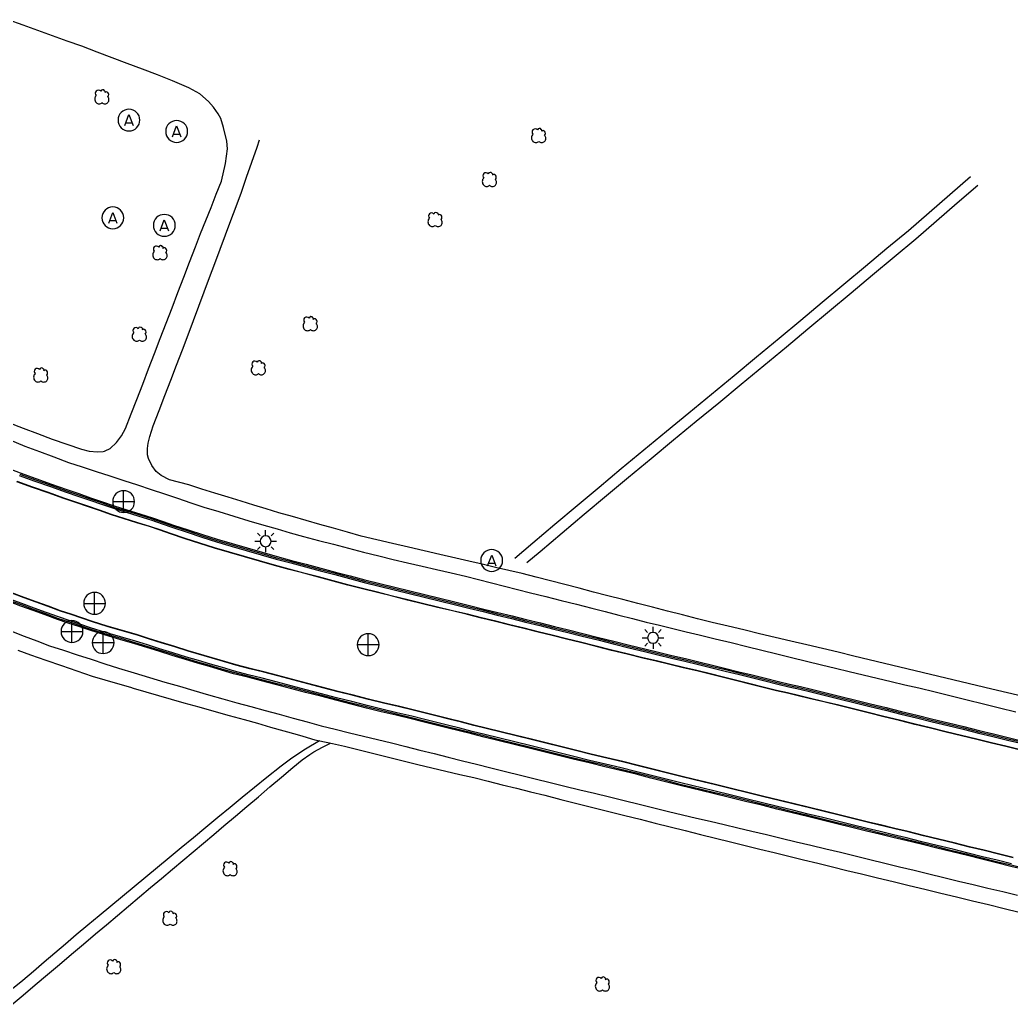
# Model space of a CAD drawing. Header units: feet. Extents: x 3174203 to 3175581, y 1715832 to 1717426.
# Drawn here: x 3174985.8 to 3175283.5, y 1717085.8 to 1717381.7 of the extents above; entities that cross this region are included whole.
import ezdxf

# ---------------------------------------------------------------- set-up
doc = ezdxf.new("R2010")
doc.units = ezdxf.units.FT
doc.header["$MEASUREMENT"] = 0
for name, color, linetype, lineweight in [('BACK_OF_CURB', 5, 'Continuous', 30), ('BOTTOM_OF_CURB', 3, 'Continuous', 30), ('CONCRETE', 204, 'Continuous', 30), ('FOOT_PATH', 2, 'Continuous', 30), ('GUTTER', 30, 'Continuous', 30), ('LIGHT_POLE', 5, 'Continuous', 30), ('MANHOLE', 30, 'Continuous', 30), ('MISCE_SYMBOL', 6, 'Continuous', 30), ('SINGLE_TREE', 3, 'Continuous', 30), ('TOP_OF_CURB', 1, 'Continuous', 30)]:
    doc.layers.add(name, color=color, linetype=linetype, lineweight=lineweight)
doc.layers.add('PAVED_ROAD', color=140, linetype='Continuous', lineweight=30, true_color=0x38a9ff)

# ---------------------------------------------------------------- blocks, each defined once
blk = doc.blocks.new('SYM205')
at = {"lineweight": -2}
for p, q in [((0, 0.25), (0, 0.5)), ((-0.25, 0.25), (-0.375, 0.375)), ((0.25, 0.25), (0.375, 0.375)), ((0.25, 0), (0.5, 0)), ((-0.25, -0.25), (-0.375, -0.375)), ((0, -0.25), (0, -0.5)), ((0.25, -0.25), (0.375, -0.375))]:
    blk.add_line(p, q, dxfattribs=at)
at = {"lineweight": -2, "flags": 128}
blk.add_lwpolyline([(-0.5, 0), (-0.25, 0, 1), (0.25, 0, 1), (-0.25, 0)], format="xyb", dxfattribs=at)
blk = doc.blocks.new('SYM205_1')
at = {"layer": 'LIGHT_POLE', "ltscale": 0.25, "xscale": 26.246667, "yscale": 26.246667, "zscale": 26.246667}
blk.add_blockref('SYM205', (0, 0), dxfattribs=at)
blk = doc.blocks.new('SYM003')
at = {"layer": 'LIGHT_POLE', "ltscale": 0.25, "xscale": 0.5, "yscale": 0.5, "zscale": 0.5}
blk.add_blockref('SYM205_1', (0, 0), dxfattribs=at)
blk = doc.blocks.new('SYM203')
at = {"lineweight": -2}
blk.add_line((-0.5, 0), (0.5, 0), dxfattribs=at)
at = {"lineweight": -2, "flags": 128}
blk.add_lwpolyline([(0, -0.5, 1), (0, 0.5, 1), (0, -0.5), (0, 0.5)], format="xyb", dxfattribs=at)
blk = doc.blocks.new('SYM203_1')
at = {"layer": 'MANHOLE', "ltscale": 0.25, "xscale": 26.246667, "yscale": 26.246667, "zscale": 26.246667}
blk.add_blockref('SYM203', (0, 0), dxfattribs=at)
blk = doc.blocks.new('SYM004')
at = {"layer": 'MANHOLE', "ltscale": 0.25, "xscale": 0.5, "yscale": 0.5, "zscale": 0.5}
blk.add_blockref('SYM203_1', (0, 0), dxfattribs=at)
blk = doc.blocks.new('SYM217')
at = {"layer": 'SINGLE_TREE', "ltscale": 0.25}
for centre, radius, start, end in [((-2.259399, -2.219148), 6.151558, 134.999957, 225.000043), ((-3.999321, 4.74055), 3.690935, 134.999957, 225.000043), ((-3.999317, 4.740554), 3.690935, 39.734283, 135.000043), ((1.220457, 6.480478), 2.460623, 27.885514, 165.419776), ((2.960383, 6.480475), 1.230312, 314.999957, 69.295265), ((5.570268, 3.870591), 2.460623, 44.999957, 135.000043), ((4.70031, 3.000626), 3.690935, 314.999957, 45.000043), ((3.830349, -3.08911), 4.921246, 314.999957, 45.000043), ((-3.129355, -3.089116), 4.921246, 224.999957, 315.000043), ((3.830344, -3.089116), 4.921246, 224.999957, 315.000043)]:
    blk.add_arc(centre, radius, start, end, dxfattribs=at)
blk = doc.blocks.new('SYM007')
at = {"layer": 'SINGLE_TREE', "ltscale": 0.25, "xscale": 0.5, "yscale": 0.5, "zscale": 0.5}
blk.add_blockref('SYM217', (0, 0), dxfattribs=at)
blk = doc.blocks.new('SYM213')
at = {"lineweight": -2}
blk.add_line((-0.125, -0.125), (0.125, -0.125), dxfattribs=at)
at = {"lineweight": -2, "flags": 128}
blk.add_lwpolyline([(0, -0.5, 1), (0, 0.5, 1), (0, -0.5)], format="xyb", dxfattribs=at)
blk.add_lwpolyline([(-0.1875, -0.25), (0, 0.25), (0.1875, -0.25)], dxfattribs=at)
blk = doc.blocks.new('SYM213_1')
at = {"layer": 'MISCE_SYMBOL', "ltscale": 0.25, "xscale": 26.246667, "yscale": 26.246667, "zscale": 26.246667}
blk.add_blockref('SYM213', (0, 0), dxfattribs=at)
blk = doc.blocks.new('SYM005')
at = {"layer": 'MISCE_SYMBOL', "ltscale": 0.25, "xscale": 0.5, "yscale": 0.5, "zscale": 0.5}
blk.add_blockref('SYM213_1', (0, 0), dxfattribs=at)

msp = doc.modelspace()

# ---------------------------------------------------------------- linework, layer by layer
at = {"layer": 'BACK_OF_CURB'}
for points in [[(3174982.569465, 1717246.944287, 5240.442486), (3174985.961383, 1717245.636486, 5240.422445), (3174990.632497, 1717243.968901, 5240.399271), (3174995.313282, 1717242.297863, 5240.377489), (3174999.988575, 1717240.628786, 5240.360199), (3175003.5388, 1717239.418142, 5240.351), (3175007.094546, 1717238.205615, 5240.274), (3175010.650292, 1717236.993088, 5240.37), (3175014.196331, 1717235.783871, 5240.303), (3175018.014738, 1717234.587749, 5240.299092), (3175021.842932, 1717233.388562, 5240.290727), (3175025.682886, 1717232.185691, 5240.286077), (3175028.850582, 1717231.087589, 5240.285468), (3175031.99916, 1717229.996115, 5240.288614), (3175036.361446, 1717228.577775, 5240.298179), (3175040.731255, 1717227.156989, 5240.31212), (3175045.088134, 1717225.740407, 5240.329822), (3175049.573989, 1717224.445026, 5240.346485), (3175054.072906, 1717223.145874, 5240.35942), (3175058.571823, 1717221.846721, 5240.3711), (3175063.062277, 1717220.550012, 5240.379), (3175067.450107, 1717219.384689, 5240.373), (3175071.846452, 1717218.217105, 5240.433), (3175076.242796, 1717217.049521, 5240.49534), (3175080.63914, 1717215.881937, 5240.556446), (3175085.035485, 1717214.714353, 5240.609836), (3175089.424857, 1717213.54862, 5240.661259), (3175093.934461, 1717212.435702, 5240.708419), (3175098.451068, 1717211.321056, 5240.752751), (3175102.966855, 1717210.206612, 5240.792732), (3175107.448192, 1717209.110486, 5240.827905), (3175111.93035, 1717208.014158, 5240.862195), (3175116.412508, 1717206.917831, 5240.891995), (3175120.895685, 1717205.821254, 5240.926371), (3175125.144901, 1717204.770345, 5240.959557), (3175129.393099, 1717203.719688, 5240.996), (3175133.641297, 1717202.669031, 5241.033875), (3175137.889495, 1717201.618374, 5241.07475), (3175142.137693, 1717200.567717, 5241.113656), (3175146.385891, 1717199.51706, 5241.1495), (3175150.634089, 1717198.466404, 5241.182999), (3175154.882687, 1717197.415648, 5241.22), (3175159.554716, 1717196.255183, 5241.261), (3175164.226346, 1717195.094818, 5241.303626), (3175168.897976, 1717193.934453, 5241.344754), (3175173.565979, 1717192.774988, 5241.382314), (3175177.615838, 1717191.808256, 5241.414459), (3175181.669333, 1717190.840656, 5241.45125), (3175185.722827, 1717189.873057, 5241.490545), (3175189.776321, 1717188.905457, 5241.526681), (3175193.834069, 1717187.936842, 5241.561), (3175197.809499, 1717186.942845, 5241.595004), (3175201.780687, 1717185.94991, 5241.627876), (3175205.751875, 1717184.956974, 5241.659656), (3175209.723063, 1717183.964039, 5241.690752), (3175213.687397, 1717182.972817, 5241.725124), (3175216.967337, 1717182.212653, 5241.757155), (3175220.25416, 1717181.450894, 5241.793406), (3175223.546904, 1717180.687763, 5241.831), (3175227.979099, 1717179.590906, 5241.904), (3175232.405392, 1717178.49551, 5241.856), (3175236.831686, 1717177.400114, 5241.907933), (3175241.257011, 1717176.304958, 5241.955163), (3175245.941358, 1717175.157824, 5242.003276), (3175250.626675, 1717174.010453, 5242.046625), (3175255.311991, 1717172.863081, 5242.087333), (3175259.997308, 1717171.71571, 5242.128688), (3175264.682818, 1717170.568291, 5242.173572), (3175269.282218, 1717169.439581, 5242.216751), (3175273.880602, 1717168.31112, 5242.260935), (3175278.245048, 1717167.249643, 5242.306268), (3175282.610317, 1717166.187966, 5242.351945), (3175286.975586, 1717165.126289, 5242.397001)], [(3175287.784104, 1717126.408197, 5242.556981), (3175283.433637, 1717127.478755, 5242.522752), (3175279.081595, 1717128.5497, 5242.490262), (3175274.729554, 1717129.620645, 5242.453458), (3175270.377287, 1717130.691646, 5242.412972), (3175265.765136, 1717131.829479, 5242.369), (3175261.15321, 1717132.967257, 5242.419), (3175256.541285, 1717134.105034, 5242.327), (3175251.93216, 1717135.242121, 5242.292076), (3175247.97886, 1717136.186882, 5242.262584), (3175244.022756, 1717137.132313, 5242.236086), (3175240.064213, 1717138.078327, 5242.207887), (3175235.629898, 1717139.167801, 5242.172951), (3175231.198018, 1717140.256676, 5242.13416), (3175226.766138, 1717141.345552, 5242.09464), (3175222.333896, 1717142.434517, 5242.053873), (3175217.760986, 1717143.562603, 5242.012362), (3175213.188438, 1717144.6906, 5241.971248), (3175208.617126, 1717145.818292, 5241.932763), (3175203.767193, 1717146.99815, 5241.893613), (3175198.916023, 1717148.178308, 5241.855532), (3175194.065652, 1717149.358273, 5241.811024), (3175190.742232, 1717150.159445, 5241.779508), (3175187.418012, 1717150.96081, 5241.742), (3175184.08831, 1717151.763497, 5241.83), (3175179.693487, 1717152.889478, 5241.711), (3175175.304126, 1717154.01406, 5241.63), (3175170.920892, 1717155.137072, 5241.58), (3175166.205135, 1717156.265227, 5241.436), (3175161.483228, 1717157.394855, 5241.449), (3175156.76132, 1717158.524482, 5241.408991), (3175152.035525, 1717159.655039, 5241.367), (3175147.614838, 1717160.759962, 5241.338), (3175143.19803, 1717161.863916, 5241.438), (3175138.782685, 1717162.967504, 5241.313), (3175134.267542, 1717164.077754, 5241.275), (3175129.750935, 1717165.188364, 5241.235), (3175125.232765, 1717166.299358, 5241.258), (3175121.502668, 1717167.232682, 5241.3), (3175117.774131, 1717168.165616, 5241.306), (3175114.045414, 1717169.098596, 5241.269), (3175110.47366, 1717169.994084, 5241.016), (3175106.902086, 1717170.889526, 5241.097), (3175103.334211, 1717171.784042, 5241.135758), (3175098.859873, 1717172.860072, 5241.183), (3175094.381828, 1717173.936994, 5241.266), (3175089.897651, 1717175.015391, 5240.901), (3175085.324427, 1717176.192639, 5240.837), (3175080.75731, 1717177.368315, 5240.909), (3175076.190192, 1717178.543991, 5240.84), (3175071.620033, 1717179.72045, 5240.706), (3175067.129719, 1717180.914457, 5240.682), (3175062.6455, 1717182.106843, 5240.722), (3175058.451314, 1717183.186236, 5240.765), (3175054.254063, 1717184.266418, 5240.82), (3175050.044418, 1717185.34979, 5240.667), (3175046.432047, 1717186.405171, 5240.737), (3175042.831959, 1717187.456963, 5240.73575), (3175039.231871, 1717188.508755, 5240.738), (3175035.624401, 1717189.562704, 5240.791), (3175031.574833, 1717190.831788, 5240.648), (3175027.533551, 1717192.098276, 5240.55734), (3175023.945233, 1717193.212939, 5240.391), (3175020.361995, 1717194.326024, 5240.467), (3175015.83189, 1717195.654372, 5240.344), (3175011.287529, 1717196.986901, 5240.196), (3175006.828188, 1717198.399838, 5240.216), (3175003.603399, 1717199.481027, 5240.228), (3175000.384854, 1717200.560123, 5240.284), (3174997.155961, 1717201.642688, 5240.322672), (3174993.488596, 1717202.985939, 5240.363995), (3174989.83148, 1717204.325435, 5240.400301), (3174986.174364, 1717205.664932, 5240.440818), (3174982.511134, 1717207.006668, 5240.480314)]]:
    msp.add_polyline3d(points, dxfattribs=at)
at = {"layer": 'BOTTOM_OF_CURB'}
for points in [[(3174985.676643, 1717244.86944, 5239.991223), (3174990.357429, 1717243.198402, 5239.953814), (3174995.038214, 1717241.527364, 5239.92132), (3174999.719, 1717239.856326, 5239.893211), (3175003.274746, 1717238.643799, 5239.872853), (3175006.830492, 1717237.431272, 5239.856), (3175010.386237, 1717236.218745, 5239.85), (3175013.941983, 1717235.006218, 5239.643), (3175017.770177, 1717233.807031, 5239.543), (3175021.598371, 1717232.607844, 5239.577), (3175025.426565, 1717231.408657, 5239.815), (3175028.582617, 1717230.314591, 5239.824), (3175031.738669, 1717229.220526, 5239.830352), (3175036.108478, 1717227.79974, 5239.842629), (3175040.478287, 1717226.378954, 5239.858306), (3175044.848096, 1717224.958168, 5239.876499), (3175049.347013, 1717223.659016, 5239.892946), (3175053.84593, 1717222.359863, 5239.906788), (3175058.344847, 1717221.06071, 5239.919), (3175062.843764, 1717219.761557, 5239.906), (3175067.240108, 1717218.593973, 5239.944), (3175071.636453, 1717217.426389, 5240.007663), (3175076.032797, 1717216.258805, 5240.064268), (3175080.429142, 1717215.091221, 5240.119514), (3175084.825486, 1717213.923637, 5240.170922), (3175089.22183, 1717212.756053, 5240.222938), (3175093.738438, 1717211.641406, 5240.275), (3175098.255045, 1717210.52676, 5240.325926), (3175102.771652, 1717209.412114, 5240.377), (3175107.25381, 1717208.315786, 5240.471), (3175111.735968, 1717207.219459, 5240.506), (3175116.218126, 1717206.123131, 5240.448), (3175120.700283, 1717205.026804, 5240.493962), (3175124.948482, 1717203.976147, 5240.533628), (3175129.19668, 1717202.92549, 5240.571901), (3175133.444878, 1717201.874833, 5240.6065), (3175137.693076, 1717200.824176, 5240.643562), (3175141.941274, 1717199.773519, 5240.679625), (3175146.189472, 1717198.722863, 5240.718), (3175150.43767, 1717197.672206, 5240.754964), (3175154.685868, 1717196.621549, 5240.787357), (3175159.357498, 1717195.461183, 5240.822214), (3175164.029128, 1717194.300818, 5240.8605), (3175168.700758, 1717193.140453, 5240.90125), (3175173.372388, 1717191.980087, 5240.942439), (3175177.425882, 1717191.012488, 5240.9815), (3175181.479377, 1717190.044888, 5241.0215), (3175185.532871, 1717189.077288, 5241.059), (3175189.586365, 1717188.109688, 5241.092), (3175193.63986, 1717187.142088, 5241.123121), (3175197.611048, 1717186.149153, 5241.152968), (3175201.582236, 1717185.156217, 5241.18575), (3175205.553424, 1717184.163282, 5241.22275), (3175209.524612, 1717183.170346, 5241.254827), (3175213.4958, 1717182.177411, 5241.28406), (3175216.782623, 1717181.415652, 5241.31164), (3175220.069445, 1717180.653893, 5241.342), (3175223.356268, 1717179.892134, 5241.373022), (3175227.782562, 1717178.796738, 5241.410005), (3175232.208856, 1717177.701341, 5241.443375), (3175236.635149, 1717176.605945, 5241.477), (3175241.061443, 1717175.510549, 5241.513937), (3175245.74676, 1717174.363178, 5241.553596), (3175250.432076, 1717173.215806, 5241.597533), (3175255.117393, 1717172.068435, 5241.646), (3175259.80271, 1717170.921063, 5241.691579), (3175264.488026, 1717169.773692, 5241.73419), (3175269.087233, 1717168.64503, 5241.7755), (3175273.686439, 1717167.516367, 5241.815689), (3175278.051708, 1717166.45469, 5241.8565), (3175282.416977, 1717165.393013, 5241.902), (3175286.782246, 1717164.331335, 5241.9485)], [(3175283.622628, 1717128.246765, 5242.055253), (3175279.270586, 1717129.31771, 5242.008), (3175274.918545, 1717130.388655, 5241.962978), (3175270.566504, 1717131.4596, 5241.921911), (3175265.954579, 1717132.597378, 5241.88206), (3175261.342654, 1717133.735155, 5241.847088), (3175256.730728, 1717134.872933, 5241.81675), (3175252.118803, 1717136.01071, 5241.78444), (3175248.162698, 1717136.956141, 5241.753523), (3175244.206593, 1717137.901572, 5241.722), (3175240.250489, 1717138.847004, 5241.689384), (3175235.818609, 1717139.935879, 5241.648971), (3175231.386728, 1717141.024755, 5241.605113), (3175226.954848, 1717142.113631, 5241.560625), (3175222.522968, 1717143.202507, 5241.515), (3175217.950419, 1717144.330504, 5241.47075), (3175213.37787, 1717145.458501, 5241.423), (3175208.805321, 1717146.586498, 5241.378616), (3175203.954151, 1717147.766657, 5241.333644), (3175199.10298, 1717148.946816, 5241.28725), (3175194.251809, 1717150.126975, 5241.240794), (3175190.927589, 1717150.92834, 5241.212), (3175187.603368, 1717151.729706, 5241.182082), (3175184.279148, 1717152.531071, 5241.148828), (3175179.889786, 1717153.655653, 5241.101408), (3175175.500425, 1717154.780235, 5241.05709), (3175171.111063, 1717155.904816, 5241.01569), (3175166.389156, 1717157.034444, 5240.975643), (3175161.667248, 1717158.164071, 5240.932336), (3175156.945341, 1717159.293698, 5240.891052), (3175152.223433, 1717160.423325, 5240.847673), (3175147.806624, 1717161.527279, 5240.809938), (3175143.389816, 1717162.631233, 5240.774303), (3175138.973007, 1717163.735187, 5240.737884), (3175134.4564, 1717164.845796, 5240.70374), (3175129.939793, 1717165.956406, 5240.671881), (3175125.423186, 1717167.067016, 5240.63946), (3175121.694649, 1717167.99995, 5240.610007), (3175117.966113, 1717168.932884, 5240.577306), (3175114.237576, 1717169.865818, 5240.54037), (3175110.666002, 1717170.761261, 5240.500931), (3175107.094428, 1717171.656704, 5240.46325), (3175103.522854, 1717172.552147, 5240.428118), (3175099.044809, 1717173.629069, 5240.38975), (3175094.566763, 1717174.705991, 5240.350925), (3175090.088718, 1717175.782913, 5240.309549), (3175085.5216, 1717176.958589, 5240.266602), (3175080.954482, 1717178.134265, 5240.227441), (3175076.387365, 1717179.309942, 5240.188979), (3175071.820247, 1717180.485618, 5240.150744), (3175067.332968, 1717181.678817, 5240.111115), (3175062.84569, 1717182.872016, 5240.074674), (3175058.648438, 1717183.952199, 5240.044173), (3175054.451187, 1717185.032381, 5240.014324), (3175050.253936, 1717186.112563, 5239.988113), (3175046.653848, 1717187.164355, 5239.968834), (3175043.05376, 1717188.216147, 5239.945159), (3175039.453672, 1717189.267939, 5239.917146), (3175035.853584, 1717190.319731, 5239.885), (3175031.811356, 1717191.586516, 5239.882), (3175027.769127, 1717192.853301, 5239.900445), (3175024.179863, 1717193.968257, 5239.792), (3175020.590599, 1717195.083214, 5239.776), (3175016.054439, 1717196.413338, 5239.653), (3175011.518279, 1717197.743461, 5239.55), (3175007.073364, 1717199.151828, 5239.536), (3175003.85482, 1717200.230923, 5239.549), (3175000.636275, 1717201.310019, 5239.605), (3174997.417731, 1717202.389114, 5239.827), (3174993.760615, 1717203.728611, 5239.872), (3174990.103499, 1717205.068108, 5239.88846), (3174986.446384, 1717206.407604, 5239.91195), (3174982.789268, 1717207.747101, 5239.936845)]]:
    msp.add_polyline3d(points, dxfattribs=at)
at = {"layer": 'CONCRETE'}
for points in [[(3175134.461491, 1717220.0734, 5240.996288), (3175139.876048, 1717224.627481, 5240.738), (3175146.521398, 1717230.21676, 5240.423), (3175153.166748, 1717235.806038, 5240.162), (3175159.812099, 1717241.395317, 5239.922), (3175166.457449, 1717246.984596, 5239.766), (3175180.004151, 1717258.150343, 5239.514), (3175186.777501, 1717263.733217, 5239.264), (3175193.550852, 1717269.316091, 5239.056), (3175200.324203, 1717274.898964, 5238.888), (3175207.097554, 1717280.481838, 5238.836), (3175213.870904, 1717286.064712, 5238.663), (3175220.342032, 1717291.469674, 5238.46893), (3175226.81316, 1717296.874636, 5238.276), (3175233.284287, 1717302.279597, 5238.069), (3175239.755415, 1717307.684559, 5237.981), (3175246.226543, 1717313.089521, 5237.9), (3175252.697671, 1717318.494483, 5237.769), (3175258.89502, 1717323.874537, 5237.609), (3175265.092369, 1717329.254592, 5237.432259), (3175271.289718, 1717334.634646, 5237.257)], [(3175138.041524, 1717218.692558, 5241.000342), (3175142.036978, 1717222.053059, 5240.779), (3175148.67977, 1717227.640186, 5240.446), (3175155.322562, 1717233.227313, 5240.157), (3175161.965355, 1717238.81444, 5239.872), (3175168.608147, 1717244.401566, 5239.763), (3175175.380862, 1717249.983917, 5239.586469), (3175182.153578, 1717255.566267, 5239.407596), (3175188.926293, 1717261.148617, 5239.224024), (3175195.699009, 1717266.730967, 5239.039), (3175202.471724, 1717272.313317, 5238.824), (3175209.244439, 1717277.895667, 5238.739), (3175216.017155, 1717283.478017, 5238.608), (3175222.49378, 1717288.887571, 5238.363), (3175228.970405, 1717294.297124, 5238.278), (3175235.447031, 1717299.706678, 5238.161371), (3175241.923656, 1717305.116232, 5238.04647), (3175248.400281, 1717310.525786, 5237.935), (3175254.876907, 1717315.935339, 5237.821), (3175261.082318, 1717321.322392, 5237.668), (3175267.287729, 1717326.709445, 5237.4), (3175273.49314, 1717332.096498, 5237.182)], [(3175075.853774, 1717165.183877, 5240.964765), (3175071.595989, 1717162.628069, 5240.759), (3175067.494128, 1717159.963674, 5240.74), (3175064.273551, 1717157.603966, 5240.704058), (3175059.975669, 1717154.18636, 5240.646614), (3175056.311944, 1717151.170695, 5240.593628), (3175052.648219, 1717148.15503, 5240.537), (3175048.984494, 1717145.139365, 5240.501), (3175045.320769, 1717142.1237, 5240.602), (3175041.657044, 1717139.108035, 5240.714), (3175037.993319, 1717136.092371, 5240.655), (3175034.329594, 1717133.076706, 5240.666485), (3175030.665869, 1717130.061041, 5240.673144), (3175027.17313, 1717127.162457, 5240.675), (3175023.680392, 1717124.263874, 5240.681), (3175020.187654, 1717121.36529, 5240.797), (3175016.694916, 1717118.466707, 5240.839874), (3175013.202178, 1717115.568123, 5240.883939), (3175009.709439, 1717112.66954, 5240.935305), (3175006.216701, 1717109.770956, 5240.987975), (3175002.723963, 1717106.872373, 5241.047811), (3174999.522948, 1717104.135594, 5241.103415), (3174996.321933, 1717101.398815, 5241.1585), (3174993.120917, 1717098.662036, 5241.217362), (3174989.919902, 1717095.925257, 5241.280106), (3174986.718887, 1717093.188478, 5241.34696), (3174983.137948, 1717090.259011, 5241.424623)], [(3174983.231115, 1717085.789059, 5241.445563), (3174986.853291, 1717088.84497, 5241.365125), (3174990.475468, 1717091.900881, 5241.289438), (3174994.097645, 1717094.956792, 5241.209563), (3174997.719822, 1717098.012703, 5241.133105), (3175001.341999, 1717101.068614, 5241.060626), (3175004.964176, 1717104.124525, 5240.992177), (3175008.586353, 1717107.180436, 5240.927482), (3175011.88793, 1717109.962446, 5240.871858), (3175015.189507, 1717112.744457, 5240.819423), (3175018.491084, 1717115.526467, 5240.77024), (3175021.792662, 1717118.308477, 5240.724528), (3175025.094239, 1717121.090488, 5240.682531), (3175028.395816, 1717123.872498, 5240.641218), (3175031.697393, 1717126.654509, 5240.59731), (3175034.785777, 1717129.25278, 5240.554983), (3175037.874161, 1717131.851052, 5240.509), (3175040.962545, 1717134.449324, 5240.472), (3175044.05093, 1717137.047596, 5240.474), (3175047.139314, 1717139.645868, 5240.485), (3175050.589662, 1717142.56633, 5240.498), (3175054.04001, 1717145.486793, 5240.527), (3175057.490358, 1717148.407256, 5240.564), (3175060.940706, 1717151.327718, 5240.617992), (3175064.391054, 1717154.248181, 5240.667009), (3175067.841402, 1717157.168644, 5240.708938), (3175070.588936, 1717159.424628, 5240.738), (3175072.895828, 1717161.110134, 5240.764), (3175074.088154, 1717161.862129, 5240.792), (3175076.680168, 1717163.314257, 5240.88), (3175079.092279, 1717164.491526, 5241.038486)]]:
    msp.add_polyline3d(points, dxfattribs=at)
at = {"layer": 'FOOT_PATH'}
for points in [[(3174982.425789, 1717260.767357, 5240.766471), (3174986.803052, 1717259.111023, 5240.752028), (3174991.180315, 1717257.45469, 5240.741315), (3174995.557578, 1717255.798356, 5240.734366), (3174999.979137, 1717254.283478, 5240.731397), (3175004.400697, 1717252.768599, 5240.732061), (3175006.702729, 1717252.201362, 5240.734331), (3175009.197542, 1717252.019846, 5240.740101), (3175010.830511, 1717252.110604, 5240.74676), (3175011.260045, 1717252.20414, 5240.749855), (3175011.911751, 1717252.426404, 5240.760283), (3175012.533834, 1717252.737575, 5240.774495), (3175012.963368, 1717252.989474, 5240.783681), (3175014.862018, 1717254.783334, 5240.835874), (3175016.358905, 1717256.78001, 5240.89), (3175017.538272, 1717258.958202, 5240.955), (3175019.261961, 1717263.337275, 5241.013), (3175020.98565, 1717267.716349, 5241.046), (3175022.74428, 1717272.300691, 5241.082), (3175024.502911, 1717276.885033, 5241.092), (3175026.261541, 1717281.469376, 5241.096), (3175028.020172, 1717286.053718, 5241.062), (3175029.778802, 1717290.638061, 5241.04332), (3175031.537433, 1717295.222403, 5241.027461), (3175033.296063, 1717299.806745, 5241.014147), (3175035.054694, 1717304.391088, 5241.00031), (3175036.813324, 1717308.97543, 5240.987488), (3175038.571955, 1717313.559773, 5240.978354), (3175040.139718, 1717317.500655, 5240.967913), (3175041.707481, 1717321.441537, 5240.954133), (3175043.275244, 1717325.38242, 5240.939245), (3175044.843008, 1717329.323302, 5240.921), (3175046.410771, 1717333.264185, 5240.892), (3175047.606438, 1717338.609689, 5240.934), (3175048.241482, 1717342.977417, 5241.009), (3175047.98066, 1717345.314436, 5241.06197), (3175047.028095, 1717349.398546, 5241.154), (3175046.211611, 1717352.075907, 5241.199), (3175045.349767, 1717353.482655, 5241.155), (3175043.988959, 1717355.479331, 5241.156021), (3175042.492072, 1717357.203733, 5241.153519), (3175039.886693, 1717359.467011, 5241.145361), (3175036.632096, 1717361.293516, 5241.133001), (3175031.71051, 1717363.437673, 5241.116745), (3175027.172597, 1717365.158294, 5241.105268), (3175022.634683, 1717366.878914, 5241.097377), (3175018.096769, 1717368.599534, 5241.092181), (3175013.558856, 1717370.320155, 5241.088), (3175009.020942, 1717372.040775, 5241.037), (3175004.483029, 1717373.761395, 5241.076), (3175000.06198, 1717375.352418, 5241.100587), (3174995.640932, 1717376.94344, 5241.122162), (3174991.219884, 1717378.534462, 5241.141369), (3174986.798836, 1717380.125485, 5241.164114), (3174982.377788, 1717381.716507, 5241.190362)], [(3175287.157329, 1717178.443395, 5242.63147), (3175282.426527, 1717179.589923, 5242.585986), (3175277.695725, 1717180.736452, 5242.534686), (3175273.096622, 1717181.83776, 5242.481), (3175268.497519, 1717182.939067, 5242.441), (3175263.898416, 1717184.040374, 5242.474), (3175259.299314, 1717185.141681, 5242.433524), (3175254.700211, 1717186.242989, 5242.394608), (3175250.101108, 1717187.344296, 5242.358095), (3175245.502006, 1717188.445603, 5242.317504), (3175240.902903, 1717189.546911, 5242.2725), (3175236.3038, 1717190.648218, 5242.23), (3175231.578461, 1717191.765518, 5242.184), (3175226.853121, 1717192.882819, 5242.1415), (3175222.127781, 1717194.000119, 5242.102), (3175217.402442, 1717195.117419, 5242.066625), (3175212.677102, 1717196.234719, 5242.027693), (3175207.951762, 1717197.35202, 5241.988178), (3175203.226423, 1717198.46932, 5241.945426), (3175198.501083, 1717199.58662, 5241.899301), (3175193.775744, 1717200.703921, 5241.849755), (3175189.295711, 1717201.853995, 5241.799), (3175184.815679, 1717203.004068, 5241.750019), (3175180.335647, 1717204.154142, 5241.708949), (3175175.855615, 1717205.304216, 5241.669487), (3175171.375583, 1717206.45429, 5241.6381), (3175166.895551, 1717207.604364, 5241.608359), (3175162.415519, 1717208.754438, 5241.585718), (3175158.119054, 1717209.87036, 5241.565), (3175153.822589, 1717210.986282, 5241.57), (3175149.526124, 1717212.102203, 5241.471), (3175145.229659, 1717213.218125, 5241.430498), (3175140.933194, 1717214.334046, 5241.38762), (3175136.636729, 1717215.449968, 5241.344), (3175132.65651, 1717216.366907, 5241.308374), (3175128.676291, 1717217.283847, 5241.275208), (3175124.696072, 1717218.200786, 5241.246), (3175120.715853, 1717219.117725, 5241.212237), (3175116.735634, 1717220.034665, 5241.177901), (3175111.99549, 1717221.138414, 5241.138125), (3175107.255345, 1717222.242164, 5241.1005), (3175102.5152, 1717223.345914, 5241.0585), (3175097.775056, 1717224.449663, 5241.013618), (3175093.034911, 1717225.553413, 5240.96558), (3175088.294766, 1717226.657162, 5240.916958), (3175084.18494, 1717227.828508, 5240.871346), (3175080.075113, 1717228.999853, 5240.830068), (3175075.965287, 1717230.171199, 5240.793122), (3175071.855461, 1717231.342544, 5240.758043), (3175067.745634, 1717232.513889, 5240.719404), (3175063.635808, 1717233.685235, 5240.677), (3175059.853898, 1717234.829164, 5240.642), (3175056.071988, 1717235.973093, 5240.657), (3175052.290079, 1717237.117021, 5240.659502), (3175048.366418, 1717238.342254, 5240.657058), (3175044.442758, 1717239.567487, 5240.652941), (3175040.519097, 1717240.79272, 5240.644), (3175036.595437, 1717242.017953, 5240.614), (3175030.826182, 1717243.603382, 5240.674), (3175028.240648, 1717244.873994, 5240.682136), (3175026.74376, 1717246.053848, 5240.68462), (3175025.473674, 1717247.823629, 5240.684), (3175024.430388, 1717249.956442, 5240.706), (3175024.158227, 1717251.090917, 5240.735), (3175024.203587, 1717252.996835, 5240.792334), (3175024.339668, 1717254.5851, 5240.839334), (3175024.838631, 1717256.627155, 5240.905), (3175025.881916, 1717259.803684, 5240.957), (3175027.640452, 1717264.362147, 5240.954), (3175029.398988, 1717268.920609, 5240.993), (3175031.157524, 1717273.479071, 5241.005), (3175032.91606, 1717278.037533, 5240.99), (3175034.674596, 1717282.595995, 5240.971349), (3175036.433132, 1717287.154458, 5240.956357), (3175038.028182, 1717291.436817, 5240.945708), (3175039.623233, 1717295.719176, 5240.934313), (3175041.218283, 1717300.001536, 5240.91875), (3175042.813333, 1717304.283895, 5240.905211), (3175044.408383, 1717308.566254, 5240.895269), (3175046.003433, 1717312.848614, 5240.889), (3175047.598484, 1717317.130973, 5240.879719), (3175049.193534, 1717321.413332, 5240.867386), (3175050.788584, 1717325.695692, 5240.854496), (3175052.383634, 1717329.978051, 5240.842259), (3175053.943542, 1717334.462935, 5240.834025), (3175055.50345, 1717338.947819, 5240.830063), (3175057.063358, 1717343.432703, 5240.830109), (3175057.844477, 1717345.678495, 5240.832226)], [(3174982.796745, 1717255.575304, 5240.726903), (3174987.332768, 1717253.68073, 5240.727429), (3174991.702471, 1717252.058431, 5240.723973), (3174996.072174, 1717250.436132, 5240.721993), (3175000.441877, 1717248.813833, 5240.71786), (3175004.588558, 1717247.456244, 5240.712), (3175008.73524, 1717246.098656, 5240.767), (3175012.881921, 1717244.741068, 5240.625), (3175017.028603, 1717243.383479, 5240.786), (3175021.175285, 1717242.025891, 5240.618), (3175025.321966, 1717240.668303, 5240.582), (3175029.274686, 1717239.342385, 5240.582), (3175033.227405, 1717238.016467, 5240.557), (3175037.180124, 1717236.69055, 5240.653), (3175041.132844, 1717235.364632, 5240.64373), (3175045.632012, 1717234.006098, 5240.63486), (3175050.131181, 1717232.647565, 5240.630687), (3175054.630349, 1717231.289031, 5240.624952), (3175059.129517, 1717229.930497, 5240.618), (3175063.090978, 1717228.803585, 5240.62), (3175067.052439, 1717227.676673, 5240.648), (3175071.013899, 1717226.549762, 5240.701625), (3175075.531779, 1717225.378984, 5240.755124), (3175080.049658, 1717224.208205, 5240.807227), (3175084.567538, 1717223.037427, 5240.855318), (3175089.085418, 1717221.866649, 5240.901484), (3175093.603297, 1717220.695871, 5240.946436), (3175097.949375, 1717219.680043, 5240.991382), (3175102.295452, 1717218.664215, 5241.035702), (3175106.64153, 1717217.648388, 5241.076), (3175110.987608, 1717216.63256, 5241.111972), (3175115.333685, 1717215.616732, 5241.147321), (3175119.679763, 1717214.600904, 5241.18113), (3175123.581877, 1717213.608239, 5241.212311), (3175127.483992, 1717212.615573, 5241.244938), (3175131.386106, 1717211.622907, 5241.275891), (3175135.28822, 1717210.630242, 5241.311), (3175139.190335, 1717209.637576, 5241.343315), (3175143.786602, 1717208.495302, 5241.379031), (3175148.38287, 1717207.353027, 5241.417058), (3175152.979138, 1717206.210753, 5241.454076), (3175157.575406, 1717205.068478, 5241.490554), (3175161.652157, 1717204.013417, 5241.52134), (3175165.728908, 1717202.958355, 5241.555911), (3175169.805659, 1717201.903293, 5241.594255), (3175173.882411, 1717200.848232, 5241.632932), (3175177.881199, 1717199.880383, 5241.673146), (3175181.879987, 1717198.912534, 5241.716885), (3175185.878776, 1717197.944685, 5241.761289), (3175189.877564, 1717196.976836, 5241.809346), (3175194.640389, 1717195.827234, 5241.863044), (3175199.403214, 1717194.677633, 5241.912853), (3175204.166038, 1717193.528032, 5241.96294), (3175208.643661, 1717192.418515, 5242.00531), (3175213.121283, 1717191.308999, 5242.044144), (3175217.598905, 1717190.199482, 5242.079193), (3175222.076528, 1717189.089966, 5242.113543), (3175226.55415, 1717187.980449, 5242.14398), (3175230.734582, 1717186.990215, 5242.16825), (3175234.915014, 1717185.99998, 5242.197), (3175239.095445, 1717185.009746, 5242.229375), (3175243.275877, 1717184.019511, 5242.263913), (3175247.456309, 1717183.029276, 5242.295248), (3175251.636741, 1717182.039042, 5242.326), (3175255.817173, 1717181.048807, 5242.355389), (3175260.660188, 1717179.852747, 5242.385785), (3175265.503203, 1717178.656686, 5242.416761), (3175270.346218, 1717177.460625, 5242.452729), (3175275.189234, 1717176.264564, 5242.493083), (3175280.032249, 1717175.068504, 5242.537107), (3175284.875264, 1717173.872443, 5242.581777)], [(3174983.309004, 1717198.109395, 5240.753404), (3174987.135788, 1717196.649163, 5240.710504), (3174990.962572, 1717195.188932, 5240.659756), (3174994.789356, 1717193.728701, 5240.608), (3174998.934633, 1717192.381917, 5240.561), (3175003.079911, 1717191.035133, 5240.568), (3175007.225188, 1717189.688349, 5240.565), (3175011.370466, 1717188.341565, 5240.592), (3175015.515744, 1717186.994782, 5240.655482), (3175020.151128, 1717185.603159, 5240.724193), (3175024.786512, 1717184.211536, 5240.795), (3175029.421896, 1717182.819914, 5240.833), (3175033.767569, 1717181.559431, 5240.793), (3175038.113241, 1717180.298948, 5240.826929), (3175042.458914, 1717179.038466, 5240.856213), (3175046.804587, 1717177.777983, 5240.88116), (3175051.026329, 1717176.621224, 5240.903911), (3175055.248071, 1717175.464464, 5240.922548), (3175059.469813, 1717174.307705, 5240.937902), (3175063.691555, 1717173.150946, 5240.955918), (3175067.913297, 1717171.994186, 5240.97), (3175072.135039, 1717170.837427, 5240.949), (3175076.356781, 1717169.680668, 5240.986), (3175080.575283, 1717168.655102, 5241.012), (3175084.793785, 1717167.629537, 5241.083), (3175089.012287, 1717166.603972, 5241.13434), (3175093.230789, 1717165.578406, 5241.183), (3175097.449291, 1717164.552841, 5241.230588), (3175101.70809, 1717163.48451, 5241.2753), (3175105.96689, 1717162.416179, 5241.31593), (3175110.22569, 1717161.347848, 5241.355794), (3175114.484489, 1717160.279517, 5241.396885), (3175118.743289, 1717159.211186, 5241.44225), (3175123.002089, 1717158.142855, 5241.483929), (3175127.260888, 1717157.074524, 5241.520671), (3175131.711862, 1717155.980701, 5241.554487), (3175136.162835, 1717154.886878, 5241.587505), (3175140.613808, 1717153.793055, 5241.616341), (3175145.064781, 1717152.699232, 5241.641284), (3175149.515754, 1717151.605409, 5241.662), (3175153.966728, 1717150.511586, 5241.672), (3175158.417701, 1717149.417763, 5241.769), (3175162.868674, 1717148.32394, 5241.816286), (3175167.319647, 1717147.230117, 5241.866), (3175171.77062, 1717146.136294, 5241.916249), (3175176.221594, 1717145.042472, 5241.966437), (3175180.672567, 1717143.948649, 5242.015945), (3175184.828699, 1717142.967328, 5242.05855), (3175188.98483, 1717141.986007, 5242.097387), (3175193.140962, 1717141.004686, 5242.135242), (3175197.297094, 1717140.023365, 5242.173264), (3175201.453225, 1717139.042044, 5242.214476), (3175205.609357, 1717138.060724, 5242.259199), (3175210.052297, 1717136.999989, 5242.307709), (3175214.495238, 1717135.939255, 5242.359409), (3175218.938179, 1717134.878521, 5242.410255), (3175223.381119, 1717133.817787, 5242.456385), (3175227.82406, 1717132.757053, 5242.497723), (3175232.267001, 1717131.696319, 5242.534381), (3175236.694939, 1717130.618213, 5242.570006), (3175241.122878, 1717129.540108, 5242.603055), (3175245.550817, 1717128.462002, 5242.635542), (3175249.978756, 1717127.383896, 5242.665), (3175254.406694, 1717126.30579, 5242.696766), (3175258.834633, 1717125.227685, 5242.731938), (3175263.262572, 1717124.149579, 5242.766999), (3175267.69051, 1717123.071473, 5242.801865), (3175272.124731, 1717122.007645, 5242.832197), (3175276.558952, 1717120.943817, 5242.861802), (3175280.993173, 1717119.879989, 5242.887553), (3175285.427394, 1717118.816161, 5242.912928)], [(3174985.268477, 1717192.451422, 5240.733372), (3174989.05152, 1717191.044673, 5240.691468), (3174993.679479, 1717189.427033, 5240.639), (3174998.307438, 1717187.809394, 5240.61), (3175002.935398, 1717186.191754, 5240.635), (3175007.563357, 1717184.574114, 5240.663318), (3175011.387657, 1717183.490961, 5240.682701), (3175015.211957, 1717182.407807, 5240.698618), (3175019.036257, 1717181.324654, 5240.716936), (3175019.898101, 1717181.007001, 5240.722396), (3175023.685681, 1717179.90656, 5240.745), (3175027.473261, 1717178.806119, 5240.764), (3175031.26084, 1717177.705679, 5240.785), (3175035.04842, 1717176.605238, 5240.806888), (3175039.583735, 1717175.34668, 5240.83), (3175044.11905, 1717174.088122, 5240.8525), (3175048.654365, 1717172.829563, 5240.878113), (3175053.18968, 1717171.571005, 5240.906695), (3175057.170192, 1717170.446727, 5240.935051), (3175061.150704, 1717169.32245, 5240.967), (3175065.131216, 1717168.198172, 5241.01), (3175069.111728, 1717167.073894, 5240.907), (3175070.845926, 1717166.537956, 5240.913), (3175074.387248, 1717165.497402, 5240.93), (3175078.858803, 1717164.54144, 5241.036), (3175083.330358, 1717163.585478, 5241.083612), (3175087.740669, 1717162.484714, 5241.131943), (3175092.15098, 1717161.383949, 5241.183679), (3175096.561291, 1717160.283184, 5241.234844), (3175100.971602, 1717159.182419, 5241.282853), (3175105.381913, 1717158.081654, 5241.330297), (3175109.58624, 1717157.091825, 5241.372467), (3175113.790566, 1717156.101995, 5241.411603), (3175117.994893, 1717155.112166, 5241.446568), (3175122.19922, 1717154.122337, 5241.47708), (3175126.452309, 1717153.06217, 5241.504), (3175130.705399, 1717152.002003, 5241.5315), (3175134.958488, 1717150.941836, 5241.55825), (3175139.211577, 1717149.881669, 5241.588072), (3175143.464666, 1717148.821502, 5241.621311), (3175148.280789, 1717147.607047, 5241.663332), (3175153.096912, 1717146.392591, 5241.708944), (3175157.913035, 1717145.178136, 5241.75921), (3175162.729158, 1717143.963681, 5241.810829), (3175167.545282, 1717142.749225, 5241.864846), (3175172.076445, 1717141.61394, 5241.911493), (3175176.607609, 1717140.478654, 5241.95425), (3175181.138772, 1717139.343369, 5241.992688), (3175185.669936, 1717138.208084, 5242.035937), (3175190.2011, 1717137.072799, 5242.082875), (3175194.732263, 1717135.937513, 5242.1285), (3175199.263427, 1717134.802228, 5242.179013), (3175203.63313, 1717133.734876, 5242.232041), (3175208.002832, 1717132.667524, 5242.289187), (3175212.372535, 1717131.600172, 5242.348), (3175216.742238, 1717130.532821, 5242.458), (3175221.111941, 1717129.465469, 5242.384), (3175225.481644, 1717128.398117, 5242.416), (3175229.851346, 1717127.330765, 5242.428), (3175234.221049, 1717126.263413, 5242.568), (3175238.590752, 1717125.196061, 5242.591722), (3175243.351372, 1717124.044254, 5242.62129), (3175248.111991, 1717122.892447, 5242.654684), (3175252.872611, 1717121.74064, 5242.692309), (3175257.633231, 1717120.588832, 5242.726699), (3175262.393851, 1717119.437025, 5242.760504), (3175267.154471, 1717118.285218, 5242.796), (3175271.915091, 1717117.133411, 5242.831364), (3175276.67571, 1717115.981604, 5242.863714), (3175281.43633, 1717114.829796, 5242.893093), (3175285.971409, 1717113.694061, 5242.920608)]]:
    msp.add_polyline3d(points, dxfattribs=at)
at = {"layer": 'GUTTER'}
for points in [[(3175286.328384, 1717162.475406, 5242.098), (3175281.963255, 1717163.537049, 5242.057), (3175277.598127, 1717164.598692, 5242.012), (3175273.232998, 1717165.660335, 5241.97), (3175268.633058, 1717166.789178, 5241.928), (3175264.033117, 1717167.91802, 5241.885), (3175259.347438, 1717169.06548, 5241.84125), (3175254.661759, 1717170.212941, 5241.795), (3175249.97608, 1717171.360401, 5241.7455), (3175245.290401, 1717172.507861, 5241.6975), (3175240.604722, 1717173.655321, 5241.650359), (3175236.181308, 1717174.750005, 5241.61059), (3175231.757894, 1717175.844688, 5241.574), (3175227.334479, 1717176.939372, 5241.536), (3175222.911065, 1717178.034055, 5241.502701), (3175219.623494, 1717178.795987, 5241.481), (3175216.335924, 1717179.55792, 5241.456), (3175213.048353, 1717180.319852, 5241.43285), (3175209.075945, 1717181.313093, 5241.4), (3175205.103537, 1717182.306333, 5241.36479), (3175201.131129, 1717183.299574, 5241.326435), (3175197.158721, 1717184.292814, 5241.2875), (3175193.186312, 1717185.286055, 5241.249222), (3175189.133107, 1717186.253586, 5241.21475), (3175185.079901, 1717187.221117, 5241.184), (3175181.026695, 1717188.188648, 5241.1505), (3175176.973489, 1717189.156179, 5241.1155), (3175172.920283, 1717190.12371, 5241.078), (3175168.246769, 1717191.284543, 5241.036), (3175163.573254, 1717192.445377, 5240.993), (3175158.89974, 1717193.60621, 5240.951), (3175154.226225, 1717194.767043, 5240.910543), (3175149.978441, 1717195.817598, 5240.87175), (3175145.730657, 1717196.868153, 5240.833), (3175141.482873, 1717197.918707, 5240.7965), (3175137.235089, 1717198.969262, 5240.763), (3175132.987305, 1717200.019816, 5240.728), (3175128.73952, 1717201.070371, 5240.6885), (3175124.491736, 1717202.120925, 5240.6475), (3175120.243952, 1717203.17148, 5240.60769), (3175115.76191, 1717204.267779, 5240.570483), (3175111.279868, 1717205.364078, 5240.538), (3175106.797826, 1717206.460377, 5240.504875), (3175102.315784, 1717207.556676, 5240.469), (3175097.793086, 1717208.672826, 5240.42825), (3175093.270388, 1717209.788975, 5240.384304), (3175088.747691, 1717210.905124, 5240.337467), (3175084.345319, 1717212.074309, 5240.289), (3175079.942946, 1717213.243494, 5240.238261), (3175075.540574, 1717214.412679, 5240.186102), (3175071.138202, 1717215.581864, 5240.13), (3175066.73583, 1717216.751049, 5240.081), (3175062.333458, 1717217.920234, 5240.051), (3175057.821974, 1717219.223016, 5240.048192), (3175053.310489, 1717220.525798, 5240.038335), (3175048.799005, 1717221.82858, 5240.027113), (3175044.287521, 1717223.131362, 5240.012023), (3175039.901791, 1717224.557324, 5239.993842), (3175035.51606, 1717225.983286, 5239.972579), (3175031.13033, 1717227.409249, 5239.947408), (3175027.979147, 1717228.501626, 5239.928053), (3175024.827964, 1717229.594004, 5239.902), (3175021.001306, 1717230.79271, 5239.894), (3175017.174648, 1717231.991416, 5239.908), (3175013.34799, 1717233.190122, 5239.937078), (3175009.783354, 1717234.405681, 5239.960769), (3175006.218718, 1717235.621239, 5239.9805), (3175002.654082, 1717236.836798, 5239.996), (3174999.089446, 1717238.052356, 5240.011457), (3174994.396856, 1717239.727609, 5240.035364), (3174989.704266, 1717241.402861, 5240.0625), (3174985.011676, 1717243.078113, 5240.088463)], [(3175284.071891, 1717130.059867, 5242.13825), (3175279.719055, 1717131.131008, 5242.102), (3175275.366218, 1717132.202149, 5242.06125), (3175271.013381, 1717133.27329, 5242.019559), (3175266.399936, 1717134.411443, 5241.97875), (3175261.786491, 1717135.549595, 5241.9425), (3175257.173046, 1717136.687747, 5241.91025), (3175252.559601, 1717137.8259, 5241.875234), (3175248.603207, 1717138.7714, 5241.842), (3175240.69042, 1717140.6624, 5241.768), (3175236.26019, 1717141.750871, 5241.73), (3175231.829961, 1717142.839341, 5241.69175), (3175227.399731, 1717143.927811, 5241.65), (3175222.969502, 1717145.016281, 5241.60609), (3175218.396263, 1717146.144449, 5241.565), (3175213.823024, 1717147.272616, 5241.51925), (3175209.249785, 1717148.400783, 5241.472688), (3175204.39701, 1717149.581333, 5241.42325), (3175199.544234, 1717150.761882, 5241.373589), (3175194.691459, 1717151.942431, 5241.327901), (3175191.370923, 1717152.742908, 5241.29975), (3175188.050387, 1717153.543385, 5241.271), (3175184.729851, 1717154.343863, 5241.238), (3175180.339966, 1717155.468579, 5241.19425), (3175175.95008, 1717156.593295, 5241.15125), (3175171.560195, 1717157.718011, 5241.112175), (3175166.836951, 1717158.847958, 5241.069), (3175162.113707, 1717159.977904, 5241.0225), (3175157.390462, 1717161.107851, 5240.9775), (3175152.667218, 1717162.237798, 5240.934092), (3175148.252311, 1717163.341277, 5240.898), (3175143.837403, 1717164.444756, 5240.86575), (3175139.422495, 1717165.548235, 5240.830196), (3175134.905965, 1717166.658825, 5240.797), (3175130.389435, 1717167.769416, 5240.764), (3175125.872904, 1717168.880007, 5240.727), (3175122.145739, 1717169.812598, 5240.693), (3175118.418573, 1717170.745189, 5240.658), (3175114.691408, 1717171.67778, 5240.619), (3175111.117064, 1717172.573918, 5240.583), (3175107.54272, 1717173.470055, 5240.548875), (3175103.968376, 1717174.366192, 5240.518), (3175099.492238, 1717175.442656, 5240.4795), (3175095.016099, 1717176.519119, 5240.438), (3175090.539961, 1717177.595582, 5240.39797), (3175085.978245, 1717178.769868, 5240.359), (3175081.416528, 1717179.944154, 5240.318), (3175076.854811, 1717181.11844, 5240.276), (3175072.293095, 1717182.292726, 5240.238), (3175067.805788, 1717183.485933, 5240.204), (3175063.318481, 1717184.679139, 5240.165052), (3175059.128573, 1717185.757432, 5240.128154), (3175054.938665, 1717186.835724, 5240.094864), (3175050.748757, 1717187.914017, 5240.064929), (3175045.964121, 1717189.311883, 5240.034437), (3175041.179486, 1717190.709749, 5240.00725), (3175036.39485, 1717192.107616, 5239.981515), (3175032.360171, 1717193.372034, 5239.96025), (3175028.325491, 1717194.636453, 5239.937837), (3175024.727994, 1717195.753968, 5239.920049), (3175021.130496, 1717196.871482, 5239.902194), (3175016.596871, 1717198.200862, 5239.877), (3175012.063246, 1717199.530243, 5239.837), (3175007.652401, 1717200.927814, 5239.856), (3175004.44692, 1717202.00253, 5239.884384), (3175001.241439, 1717203.077246, 5239.909485), (3174998.035958, 1717204.151961, 5239.931174), (3174994.388504, 1717205.487919, 5239.954026), (3174990.74105, 1717206.823877, 5239.980938), (3174987.093595, 1717208.159835, 5240.00725), (3174983.446141, 1717209.495792, 5240.0344)]]:
    msp.add_polyline3d(points, dxfattribs=at)
at = {"layer": 'PAVED_ROAD'}
for points in [[(3175286.304629, 1717162.378268, 5242.102), (3175281.939508, 1717163.439909, 5242.063), (3175277.574387, 1717164.501551, 5242.02), (3175273.209265, 1717165.563192, 5241.976), (3175268.609286, 1717166.692044, 5241.932), (3175264.009308, 1717167.820896, 5241.88944), (3175259.32361, 1717168.968361, 5241.8465), (3175254.637912, 1717170.115826, 5241.8), (3175249.952214, 1717171.26329, 5241.751), (3175245.266516, 1717172.410755, 5241.703), (3175240.580818, 1717173.55822, 5241.655359), (3175236.157554, 1717174.652866, 5241.61475), (3175231.734291, 1717175.747513, 5241.57725), (3175227.311027, 1717176.842159, 5241.53975), (3175222.887763, 1717177.936805, 5241.506063), (3175219.600153, 1717178.698746, 5241.484), (3175216.312544, 1717179.460688, 5241.46), (3175213.024934, 1717180.222629, 5241.436576), (3175209.052462, 1717181.215886, 5241.405), (3175205.07999, 1717182.209142, 5241.37), (3175201.107518, 1717183.202399, 5241.333688), (3175197.135046, 1717184.195655, 5241.29425), (3175193.162574, 1717185.188912, 5241.255062), (3175189.109383, 1717186.156439, 5241.2185), (3175185.056193, 1717187.123967, 5241.1865), (3175181.003002, 1717188.091494, 5241.1525), (3175176.949811, 1717189.059021, 5241.11825), (3175172.896621, 1717190.026549, 5241.083), (3175168.223007, 1717191.187407, 5241.042), (3175163.549394, 1717192.348265, 5241), (3175158.875781, 1717193.509122, 5240.957), (3175154.202168, 1717194.66998, 5240.916019), (3175149.954406, 1717195.72053, 5240.87625), (3175145.706643, 1717196.771079, 5240.83775), (3175141.458881, 1717197.821628, 5240.80175), (3175137.211118, 1717198.872177, 5240.76725), (3175132.963356, 1717199.922726, 5240.731), (3175128.715593, 1717200.973275, 5240.69275), (3175124.467831, 1717202.023825, 5240.653), (3175120.220068, 1717203.074374, 5240.612556), (3175115.738032, 1717204.170671, 5240.574538), (3175111.255996, 1717205.266969, 5240.54125), (3175106.77396, 1717206.363267, 5240.508938), (3175102.291925, 1717207.459565, 5240.472656), (3175097.768908, 1717208.575793, 5240.432), (3175093.245891, 1717209.69202, 5240.388743), (3175088.722875, 1717210.808248, 5240.342472), (3175084.320187, 1717211.977517, 5240.295), (3175079.917499, 1717213.146786, 5240.246355), (3175075.514812, 1717214.316055, 5240.193514), (3175071.112124, 1717215.485323, 5240.136), (3175066.709437, 1717216.654592, 5240.087), (3175062.306749, 1717217.823861, 5240.061), (3175057.794607, 1717219.126833, 5240.05645), (3175053.282465, 1717220.429805, 5240.047927), (3175048.770323, 1717221.732776, 5240.035234), (3175044.258181, 1717223.035748, 5240.01816), (3175039.871617, 1717224.461981, 5240.000422), (3175035.485054, 1717225.888215, 5239.981885), (3175031.09849, 1717227.314448, 5239.966873), (3175027.947562, 1717228.406737, 5239.959943), (3175024.796634, 1717229.499026, 5239.953757), (3175020.970056, 1717230.697707, 5239.951244), (3175017.143479, 1717231.896388, 5239.95327), (3175013.316901, 1717233.095069, 5239.960019), (3175009.7518, 1717234.310786, 5239.970356), (3175006.186699, 1717235.526504, 5239.985), (3175002.621597, 1717236.742221, 5240.002), (3174999.056496, 1717237.957938, 5240.017172), (3174994.363288, 1717239.633411, 5240.040668), (3174989.67008, 1717241.308884, 5240.067), (3174984.976872, 1717242.984356, 5240.092464)], [(3175284.095786, 1717130.15697, 5242.14375), (3175279.74295, 1717131.228111, 5242.10625), (3175275.390113, 1717132.299252, 5242.065562), (3175271.037305, 1717133.370386, 5242.025946), (3175266.423888, 1717134.508532, 5241.987067), (3175261.810443, 1717135.646684, 5241.948749), (3175257.196998, 1717136.784837, 5241.913501), (3175252.583199, 1717137.923076, 5241.879398), (3175248.626451, 1717138.868661, 5241.847249), (3175244.670057, 1717139.814161, 5241.810749), (3175240.713972, 1717140.759588, 5241.774381), (3175236.28405, 1717141.847982, 5241.734), (3175231.85382, 1717142.936453, 5241.696), (3175227.423591, 1717144.024923, 5241.654), (3175222.993407, 1717145.113382, 5241.611082), (3175218.420214, 1717146.241538, 5241.569708), (3175213.846975, 1717147.369705, 5241.52575), (3175209.27358, 1717148.497911, 5241.47796), (3175204.420648, 1717149.678499, 5241.42725), (3175199.567872, 1717150.859048, 5241.378063), (3175194.714996, 1717152.039622, 5241.333614), (3175191.394359, 1717152.840123, 5241.305624), (3175188.073823, 1717153.6406, 5241.276498), (3175184.75398, 1717154.440911, 5241.243024), (3175180.364785, 1717155.56545, 5241.197752), (3175175.974899, 1717156.690166, 5241.154502), (3175171.584239, 1717157.81508, 5241.115175), (3175166.860217, 1717158.945213, 5241.072), (3175162.136973, 1717160.07516, 5241.025), (3175157.413729, 1717161.205107, 5240.980749), (3175152.690976, 1717162.334936, 5240.938658), (3175148.276559, 1717163.438293, 5240.902251), (3175143.861651, 1717164.541771, 5240.8695), (3175139.446559, 1717165.645296, 5240.833949), (3175134.929843, 1717166.755933, 5240.8), (3175130.413313, 1717167.866524, 5240.765946), (3175125.89698, 1717168.977066, 5240.729285), (3175122.170012, 1717169.909608, 5240.6975), (3175118.442846, 1717170.842199, 5240.6615), (3175114.715704, 1717171.774784, 5240.621093), (3175111.141382, 1717172.670916, 5240.585), (3175107.567038, 1717173.567053, 5240.551001), (3175103.992227, 1717174.463307, 5240.520663), (3175099.51562, 1717175.539884, 5240.483101), (3175095.039482, 1717176.616347, 5240.442748), (3175090.564119, 1717177.692624, 5240.401471), (3175086.003174, 1717178.866711, 5240.362502), (3175081.441458, 1717180.040997, 5240.322), (3175076.879741, 1717181.215283, 5240.280499), (3175072.318409, 1717182.38947, 5240.243371), (3175067.831485, 1717183.582574, 5240.206502), (3175063.343792, 1717184.775884, 5240.168347), (3175059.153496, 1717185.854276, 5240.132414), (3175054.963588, 1717186.932569, 5240.099747), (3175050.775247, 1717188.010458, 5240.070204), (3175045.992165, 1717189.40787, 5240.039781), (3175041.207529, 1717190.805737, 5240.012499), (3175036.423827, 1717192.20333, 5239.987014), (3175032.390076, 1717193.467458, 5239.965251), (3175028.355276, 1717194.731915, 5239.944082), (3175024.757659, 1717195.849466, 5239.92872), (3175021.159399, 1717196.967217, 5239.909572), (3175016.625009, 1717198.296822, 5239.881), (3175012.09242, 1717199.625899, 5239.847), (3175007.683399, 1717201.022892, 5239.866), (3175004.478708, 1717202.097343, 5239.893602), (3175001.273227, 1717203.172059, 5239.917864), (3174998.069055, 1717204.246336, 5239.938623), (3174994.422896, 1717205.581819, 5239.959596), (3174990.775442, 1717206.917777, 5239.98425), (3174987.127988, 1717208.253734, 5240.012), (3174983.481307, 1717209.589409, 5240.03721)]]:
    msp.add_polyline3d(points, dxfattribs=at)
at = {"layer": 'TOP_OF_CURB'}
for points in [[(3174985.822238, 1717245.26165, 5240.422445), (3174990.498078, 1717243.592377, 5240.399271), (3174995.178863, 1717241.921339, 5240.377489), (3174999.85684, 1717240.251304, 5240.360199), (3175003.409763, 1717239.03974, 5240.351), (3175006.965509, 1717237.827213, 5240.274), (3175010.521255, 1717236.614686, 5240.37), (3175014.072038, 1717235.403851, 5240.303), (3175017.895227, 1717234.206231, 5240.299092), (3175021.723421, 1717233.007044, 5240.290727), (3175025.557628, 1717231.805973, 5240.286077), (3175028.719634, 1717230.709844, 5240.285468), (3175031.871864, 1717229.617104, 5240.288614), (3175036.237827, 1717228.197568, 5240.298179), (3175040.607636, 1717226.776783, 5240.31212), (3175044.970833, 1717225.358146, 5240.329822), (3175049.463072, 1717224.060922, 5240.346485), (3175053.961989, 1717222.761769, 5240.35942), (3175058.460906, 1717221.462617, 5240.3711), (3175062.955495, 1717220.164714, 5240.379), (3175067.347486, 1717218.998286, 5240.373), (3175071.74383, 1717217.830702, 5240.433), (3175076.140175, 1717216.663117, 5240.49534), (3175080.536519, 1717215.495533, 5240.556446), (3175084.932864, 1717214.327949, 5240.609836), (3175089.325643, 1717213.161312, 5240.661259), (3175093.838669, 1717212.047549, 5240.708419), (3175098.355276, 1717210.932903, 5240.752751), (3175102.871464, 1717209.81836, 5240.792732), (3175107.353202, 1717208.722136, 5240.827905), (3175111.83536, 1717207.625808, 5240.862195), (3175116.317518, 1717206.529481, 5240.891995), (3175120.800197, 1717205.433026, 5240.926371), (3175125.048916, 1717204.38224, 5240.959557), (3175129.297114, 1717203.331583, 5240.996), (3175133.545312, 1717202.280926, 5241.033875), (3175137.79351, 1717201.230269, 5241.07475), (3175142.041708, 1717200.179612, 5241.113656), (3175146.289906, 1717199.128955, 5241.1495), (3175150.538104, 1717198.078299, 5241.182999), (3175154.786506, 1717197.027591, 5241.22), (3175159.45834, 1717195.867175, 5241.261), (3175164.12997, 1717194.70681, 5241.303626), (3175168.8016, 1717193.546444, 5241.344754), (3175173.471376, 1717192.38654, 5241.382314), (3175177.523011, 1717191.419384, 5241.414459), (3175181.576506, 1717190.451784, 5241.45125), (3175185.63, 1717189.484184, 5241.490545), (3175189.683495, 1717188.516584, 5241.526681), (3175193.739164, 1717187.548465, 5241.561), (3175197.712521, 1717186.554987, 5241.595004), (3175201.683709, 1717185.562052, 5241.627876), (3175205.654897, 1717184.569116, 5241.659656), (3175209.626085, 1717183.576181, 5241.690752), (3175213.593768, 1717182.584121, 5241.725124), (3175216.877072, 1717181.823178, 5241.757155), (3175220.163894, 1717181.061419, 5241.793406), (3175223.453745, 1717180.298958, 5241.831), (3175227.883056, 1717179.202816, 5241.904), (3175232.30935, 1717178.10742, 5241.856), (3175236.735643, 1717177.012023, 5241.907933), (3175241.161442, 1717175.91675, 5241.955163), (3175245.846263, 1717174.7695, 5242.003276), (3175250.531579, 1717173.622128, 5242.046625), (3175255.216896, 1717172.474757, 5242.087333), (3175259.902213, 1717171.327386, 5242.128688), (3175264.587628, 1717170.17999, 5242.173572), (3175269.186934, 1717169.051303, 5242.216751), (3175273.785719, 1717167.922744, 5242.260935), (3175278.150568, 1717166.861169, 5242.306268), (3175282.515836, 1717165.799492, 5242.351945), (3175286.881105, 1717164.737814, 5242.397001)], [(3175287.86706, 1717126.742353, 5242.482588), (3175283.515907, 1717127.81308, 5242.436752), (3175279.163866, 1717128.884025, 5242.394606), (3175274.811825, 1717129.95497, 5242.357232), (3175270.459656, 1717131.025947, 5242.324395), (3175265.847603, 1717132.163756, 5242.290416), (3175261.235678, 1717133.301533, 5242.260726), (3175256.623752, 1717134.439311, 5242.232497), (3175252.013408, 1717135.576698, 5242.203723), (3175248.058887, 1717136.521751, 5242.175962), (3175244.102783, 1717137.467182, 5242.1441), (3175240.145301, 1717138.412942, 5242.111), (3175235.712046, 1717139.502156, 5242.141), (3175231.280166, 1717140.591032, 5242.032), (3175226.848286, 1717141.679907, 5241.984178), (3175222.416202, 1717142.768833, 5241.933603), (3175217.843449, 1717143.896881, 5241.884454), (3175213.2709, 1717145.024878, 5241.838247), (3175208.69905, 1717146.152703, 5241.794559), (3175203.848578, 1717147.332691, 5241.748952), (3175198.997408, 1717148.51285, 5241.705325), (3175194.146689, 1717149.692899, 5241.657975), (3175190.82292, 1717150.494156, 5241.628126), (3175187.4987, 1717151.295521, 5241.597), (3175184.171384, 1717152.097632, 5241.609), (3175179.778939, 1717153.223004, 5241.481), (3175175.389578, 1717154.347586, 5241.4), (3175171.003676, 1717155.471281, 5241.36), (3175166.285242, 1717156.600078, 5241.336478), (3175161.563334, 1717157.729705, 5241.306202), (3175156.841427, 1717158.859332, 5241.274621), (3175152.117324, 1717159.989484, 5241.239372), (3175147.698325, 1717161.093986, 5241.204101), (3175143.281517, 1717162.197939, 5241.17166), (3175138.865535, 1717163.301687, 5241.143032), (3175134.349755, 1717164.412093, 5241.117682), (3175129.833147, 1717165.522703, 5241.0926), (3175125.315658, 1717166.63353, 5241.063392), (3175121.58624, 1717167.566685, 5241.035), (3175117.857703, 1717168.499619, 5241.087), (3175114.129065, 1717169.432578, 5240.962), (3175110.557389, 1717170.328046, 5240.843), (3175106.985815, 1717171.223489, 5240.895), (3175103.41633, 1717172.118408, 5240.941), (3175098.940378, 1717173.194827, 5240.795), (3175094.462333, 1717174.271749, 5241.014), (3175089.980825, 1717175.349504, 5240.757), (3175085.410259, 1717176.526067, 5240.658), (3175080.843142, 1717177.701744, 5240.634), (3175076.276024, 1717178.87742, 5240.553), (3175071.707189, 1717180.053538, 5240.554), (3175067.218196, 1717181.247193, 5240.525), (3175062.732645, 1717182.439933, 5240.599), (3175058.537125, 1717183.51967, 5240.479), (3175054.339874, 1717184.599852, 5240.462244), (3175050.135624, 1717185.681835, 5240.441974), (3175046.5286, 1717186.735654, 5240.421), (3175042.928512, 1717187.787446, 5240.354), (3175039.328424, 1717188.839238, 5240.372), (3175035.724167, 1717189.892248, 5240.481), (3175031.677795, 1717191.160331, 5240.316), (3175027.6361, 1717192.426949, 5240.344799), (3175024.047371, 1717193.541739, 5240.156), (3175020.461509, 1717194.655639, 5240.192), (3175015.928768, 1717195.98476, 5240.197), (3175011.387978, 1717197.316242, 5240.138), (3175006.934916, 1717198.727189, 5240.178), (3175003.712846, 1717199.807467, 5240.206104), (3175000.494301, 1717200.886563, 5240.2307), (3174997.269913, 1717201.967617, 5240.252779), (3174993.607009, 1717203.309234, 5240.282408), (3174989.949894, 1717204.648731, 5240.312756), (3174986.292778, 1717205.988227, 5240.341), (3174982.632209, 1717207.328988, 5240.336)]]:
    msp.add_polyline3d(points, dxfattribs=at)

# ---------------------------------------------------------------- block references
at = {"layer": 'LIGHT_POLE', "ltscale": 0.25, "xscale": 0.5, "yscale": 0.5, "zscale": 0.5}
for p in [(3175059.6459, 1717225.1162, 5240.9268), (3175175.9901, 1717196.1052, 5241.7574)]:
    msp.add_blockref('SYM003', p, dxfattribs=at)
at = {"layer": 'MANHOLE', "ltscale": 0.25, "xscale": 0.5, "yscale": 0.5, "zscale": 0.5}
for p in [(3175017.003, 1717237.026, 5240.327), (3175008.288, 1717206.464, 5240.007), (3175001.503, 1717198.005, 5240.283), (3175010.835, 1717194.671, 5240.232), (3175090.464, 1717194.07, 5240.68)]:
    msp.add_blockref('SYM004', p, dxfattribs=at)
at = {"layer": 'MISCE_SYMBOL', "ltscale": 0.25, "xscale": 0.5, "yscale": 0.5, "zscale": 0.5}
for p in [(3175018.6003, 1717351.6101, 5241.8854), (3175032.9296, 1717348.1961, 5241.7173), (3175013.7568, 1717322.2583, 5242.1876), (3175029.2277, 1717319.9806, 5241.5559), (3175127.525568, 1717219.327685, 5241.373965)]:
    msp.add_blockref('SYM005', p, dxfattribs=at)
at = {"layer": 'SINGLE_TREE', "ltscale": 0.25, "xscale": 0.5, "yscale": 0.5, "zscale": 0.5}
for p in [(3175010.4241, 1717358.4948, 5241.8429), (3175141.5848, 1717346.865, 5240.4913), (3175126.7992, 1717333.678, 5240.7365), (3175110.4832, 1717321.6175, 5241.0333), (3175027.8693, 1717311.6778, 5242.264), (3175073.0119, 1717290.341, 5241.5353), (3175021.6878, 1717287.1801, 5242.5436), (3174992.0748, 1717274.933, 5243.8352), (3175057.412, 1717277.1149, 5241.5586), (3175048.9325, 1717126.6693, 5240.9902), (3175030.8665, 1717111.7948, 5241.1307), (3175014.0002, 1717097.251, 5241.5556), (3175160.7442, 1717092.036, 5238.7343)]:
    msp.add_blockref('SYM007', p, dxfattribs=at)

doc.saveas('drawing.dxf')
